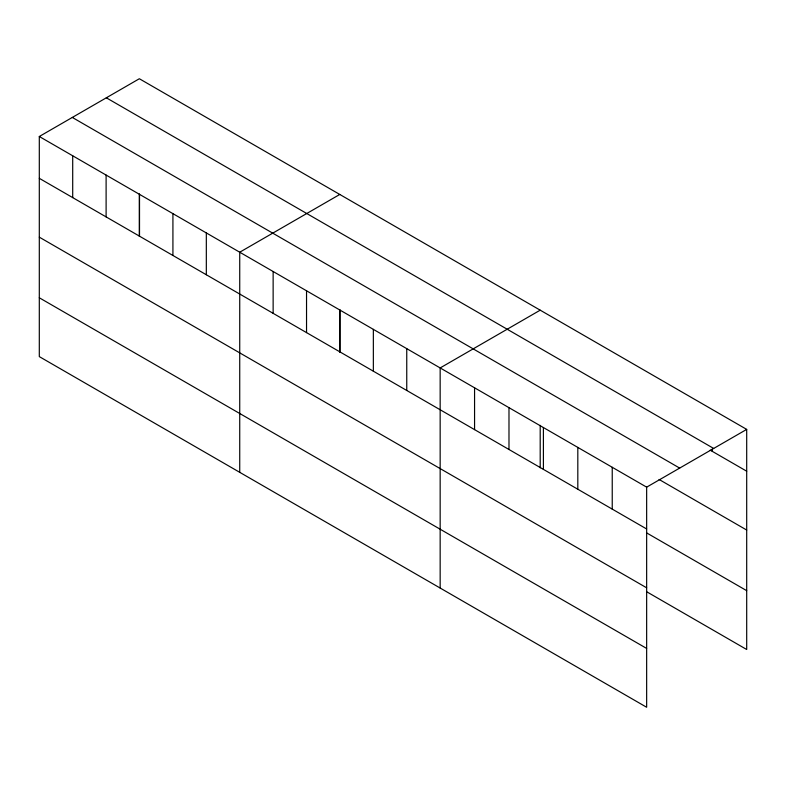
<?xml version="1.0" encoding="UTF-8"?>
<svg xmlns="http://www.w3.org/2000/svg" width="786" height="786" viewBox="0 0 786 786"><rect width="100%" height="100%" fill="white"/><g stroke="black" fill="none" stroke-linecap="round" stroke-linejoin="round"><path stroke-width="1.18" d="M39.3 136.499L646.652 487.153L646.652 707.262L39.3 356.608L39.3 136.499L139.348 78.738L746.7 429.392L746.7 649.501L646.573 591.691M339.768 194.456L239.73 252.218L239.73 472.317M540.198 310.175L440.16 367.936L440.16 588.036M646.652 487.153L746.7 429.392M106.326 97.798L713.688 448.452M710.2 450.142L746.7 471.217M72.312 117.438L679.674 468.092M659.09 479.47L746.7 530.049M39.3 178.324L646.652 528.978M646.573 532.859L746.7 590.669M39.3 237.156L646.652 587.81M39.3 297.776L646.652 648.43M712.283 448.963L712.283 451.351M612.235 467.287L612.235 509.112M577.818 447.411L577.818 489.236M543.401 427.545L543.401 469.37M540.198 425.373L540.198 467.808M508.984 407.679L508.984 449.504M474.567 387.803L474.567 429.628M406.755 348.65L406.755 390.475M373.35 329.363L373.35 371.189M339.945 310.077L339.945 351.902M339.768 309.664L339.768 352.089M306.54 290.791L306.54 332.616M273.135 271.504L273.135 313.329M206.325 232.931L206.325 274.756M172.92 213.645L172.92 255.47M139.515 194.358L139.515 236.183M139.348 193.946L139.348 236.38M106.11 175.072L106.11 216.897M72.705 155.785L72.705 197.61"/></g></svg>
